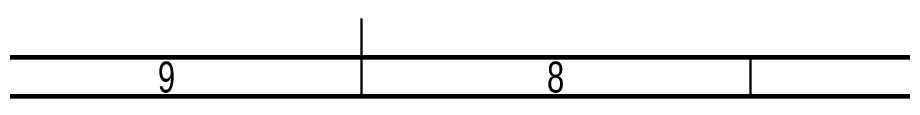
# Model space of a CAD drawing. Header units: millimetres. Extents: x 15 to 836, y 5 to 589.
# Drawn here: x 381.3 to 495, y 5 to 15 of the extents above; entities that cross this region are included whole.
import ezdxf

# ---------------------------------------------------------------- set-up
doc = ezdxf.new("R2010")
doc.units = ezdxf.units.MM
doc.styles.add('SLDTEXTSTYLE0', font='TXT', dxfattribs={"width": 0.75})

msp = doc.modelspace()

# ---------------------------------------------------------------- linework, layer by layer
at = {"color": 7, "linetype": 'Continuous', "lineweight": 30}
for p, q in [((425.5, 5), (425.5, 15)), ((425.5, 10), (425.5, 5)), ((475.5, 10), (475.5, 5))]:
    msp.add_line(p, q, dxfattribs=at)
at = {"color": 7, "linetype": 'Continuous', "lineweight": 60}
for p, q in [((831, 10), (20, 10)), ((836, 5), (15, 5))]:
    msp.add_line(p, q, dxfattribs=at)

# ---------------------------------------------------------------- texts
at = {"color": 7, "linetype": 'Continuous', "lineweight": 0, "char_height": 3.97, "attachment_point": 2, "style": 'SLDTEXTSTYLE0'}
for s, insert in [('9', (400.46, 9.47)), ('8', (450.46, 9.47))]:
    msp.add_mtext(s, dxfattribs=dict(at, insert=insert))

doc.saveas('drawing.dxf')
